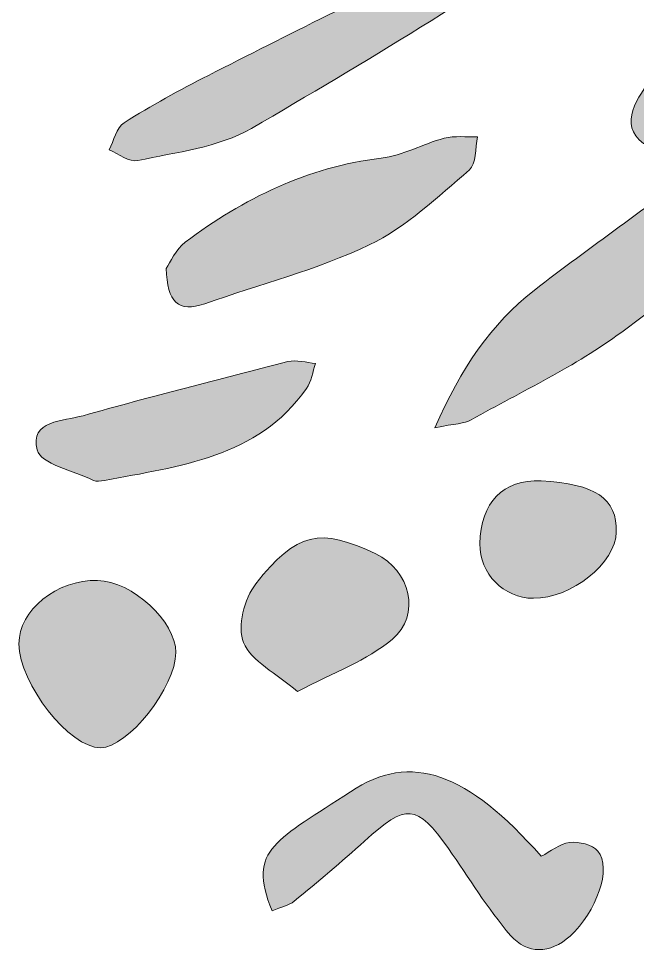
# Model space of a CAD drawing. Header units: centimetres. Extents: x -3.2 to 24.3, y 7.3 to 22.4.
# Drawn here: x -3.14 to -1.541, y 9.484 to 11.903 of the extents above; entities that cross this region are included whole.
import ezdxf

# ---------------------------------------------------------------- set-up
doc = ezdxf.new("R2010")
doc.units = ezdxf.units.CM
doc.header["$MEASUREMENT"] = 0
doc.layers.add('Layer 1', color=7, linetype='Continuous', lineweight=0)

msp = doc.modelspace()

# ---------------------------------------------------------------- hatches: boundary and pattern name
at = {"layer": 'Layer 1', "true_color": 0x000000, "transparency": 33554687}
h = msp.add_hatch(color=18, dxfattribs=at)
h.dxf.hatch_style = 2
edge = h.paths.add_edge_path()
edge.add_spline(control_points=[(-2.0648, 10.8452), (-1.9959, 10.9995), (-1.9195, 11.1139), (-1.8078, 11.2004), (-1.6635, 11.3123), (-1.5138, 11.4172), (-1.3678, 11.5269), (-1.2623, 11.6063), (-1.2173, 11.6727), (-1.2091, 11.7556), (-1.2904, 11.7622), (-1.3346, 11.7073), (-1.3846, 11.6587), (-1.4247, 11.6197), (-1.4592, 11.5325), (-1.5255, 11.5804), (-1.5923, 11.6286), (-1.5388, 11.7033), (-1.5021, 11.7503), (-1.3719, 11.9172), (-1.2039, 12.0379), (-1.0086, 12.1195), (-0.9897, 12.1274), (-0.9638, 12.1269), (-0.9433, 12.1217), (-0.7784, 12.0798), (-0.6308, 12.2057), (-0.6445, 12.3807), (-0.6485, 12.4315), (-0.6615, 12.4817), (-0.671, 12.532), (-0.7011, 12.6909), (-0.6256, 12.823), (-0.4688, 12.8629), (-0.3942, 12.8819), (-0.352, 12.921), (-0.325, 12.9879), (-0.1988, 13.2995), (-0.0123, 13.5798), (0.1927, 13.8385), (0.3505, 14.0377), (0.576, 14.1833), (0.7716, 14.3526), (0.7763, 14.3567), (0.7829, 14.3613), (0.7885, 14.3611), (0.8384, 14.3591), (0.8881, 14.356), (0.9379, 14.3533), (0.9147, 14.3083), (0.9032, 14.2424), (0.8663, 14.2217), (0.3697, 13.9423), (0.0947, 13.4963), (-0.1138, 12.9849), (-0.2618, 12.622), (-0.395, 12.2459), (-0.636, 11.9301), (-0.7473, 11.7844), (-0.8922, 11.6624), (-1.0313, 11.5404), (-1.2092, 11.3845), (-1.3915, 11.2326), (-1.5818, 11.0924), (-1.7019, 11.0039), (-1.8397, 10.9392), (-1.9706, 10.8656), (-1.9884, 10.8556), (-2.012, 10.8561), (-2.0648, 10.8452)], knot_values=[0, 0, 0, 0, 1, 1, 1, 2, 2, 2, 3, 3, 3, 4, 4, 4, 5, 5, 5, 6, 6, 6, 7, 7, 7, 8, 8, 8, 9, 9, 9, 10, 10, 10, 11, 11, 11, 12, 12, 12, 13, 13, 13, 14, 14, 14, 15, 15, 15, 16, 16, 16, 17, 17, 17, 18, 18, 18, 19, 19, 19, 20, 20, 20, 21, 21, 21, 22, 22, 22, 23, 23, 23, 23], degree=3, periodic=0)
h = msp.add_hatch(color=18, dxfattribs=at)
h.dxf.hatch_style = 2
edge = h.paths.add_edge_path()
edge.add_spline(control_points=[(-0.6225, 13.1318), (-0.6463, 13.1141), (-0.6697, 13.0962), (-0.6937, 13.079), (-0.8734, 12.9501), (-1.0591, 12.8288), (-1.2303, 12.6895), (-1.3145, 12.621), (-1.3711, 12.5187), (-1.4414, 12.4325), (-1.5175, 12.3391), (-1.5791, 12.2237), (-1.6747, 12.1583), (-1.9545, 11.9667), (-2.2449, 11.7897), (-2.5383, 11.6192), (-2.6236, 11.5696), (-2.7322, 11.5584), (-2.8316, 11.536), (-2.8533, 11.5311), (-2.8812, 11.5536), (-2.9062, 11.5635), (-2.8936, 11.5875), (-2.8871, 11.6212), (-2.8673, 11.6339), (-2.7973, 11.6787), (-2.7238, 11.7183), (-2.6497, 11.7562), (-2.4445, 11.8614), (-2.2369, 11.9623), (-2.0329, 12.0697), (-1.8814, 12.1495), (-1.7647, 12.2647), (-1.6968, 12.4262), (-1.6318, 12.5808), (-1.5146, 12.6834), (-1.368, 12.7628), (-1.1624, 12.8741), (-0.9631, 12.997), (-0.7599, 13.1129), (-0.7221, 13.1344), (-0.6789, 13.1466), (-0.6382, 13.1631), (-0.633, 13.1526), (-0.6278, 13.1422), (-0.6225, 13.1318)], knot_values=[0, 0, 0, 0, 1, 1, 1, 2, 2, 2, 3, 3, 3, 4, 4, 4, 5, 5, 5, 6, 6, 6, 7, 7, 7, 8, 8, 8, 9, 9, 9, 10, 10, 10, 11, 11, 11, 12, 12, 12, 13, 13, 13, 14, 14, 14, 15, 15, 15, 15], degree=3, periodic=0)
h = msp.add_hatch(color=18, dxfattribs=at)
h.dxf.hatch_style = 2
edge = h.paths.add_edge_path()
edge.add_spline(control_points=[(-2.7583, 11.2573), (-2.7483, 11.2716), (-2.7346, 11.3063), (-2.7092, 11.3253), (-2.5584, 11.438), (-2.3941, 11.5196), (-2.2031, 11.5421), (-2.1476, 11.5487), (-2.0953, 11.5793), (-2.0403, 11.5938), (-2.0131, 11.601), (-1.9829, 11.5965), (-1.9541, 11.5973), (-1.9606, 11.5681), (-1.9571, 11.5272), (-1.9753, 11.5117), (-2.0576, 11.4419), (-2.1385, 11.3635), (-2.2341, 11.318), (-2.3692, 11.2536), (-2.5169, 11.2155), (-2.6592, 11.1659), (-2.7268, 11.1423), (-2.7563, 11.1702), (-2.7583, 11.2573)], knot_values=[0, 0, 0, 0, 1, 1, 1, 2, 2, 2, 3, 3, 3, 4, 4, 4, 5, 5, 5, 6, 6, 6, 7, 7, 7, 8, 8, 8, 8], degree=3, periodic=0)
h = msp.add_hatch(color=18, dxfattribs=at)
h.dxf.hatch_style = 2
edge = h.paths.add_edge_path()
edge.add_spline(control_points=[(-2.9181, 10.7084), (-2.9278, 10.7084), (-2.939, 10.7052), (-2.9468, 10.709), (-2.998, 10.7338), (-3.083, 10.7514), (-3.0922, 10.7877), (-3.1117, 10.8645), (-3.024, 10.8621), (-2.9732, 10.8764), (-2.7976, 10.9255), (-2.621, 10.9713), (-2.4442, 11.0161), (-2.4221, 11.0217), (-2.3965, 11.0134), (-2.3725, 11.0115), (-2.3801, 10.9897), (-2.3832, 10.9646), (-2.3961, 10.9464), (-2.5235, 10.766), (-2.7252, 10.7465), (-2.9181, 10.7084)], knot_values=[0, 0, 0, 0, 1, 1, 1, 2, 2, 2, 3, 3, 3, 4, 4, 4, 5, 5, 5, 6, 6, 6, 7, 7, 7, 7], degree=3, periodic=0)
h = msp.add_hatch(color=18, dxfattribs=at)
h.dxf.hatch_style = 2
edge = h.paths.add_edge_path()
edge.add_spline(control_points=[(-1.5956, 10.5754), (-1.5979, 10.4944), (-1.7107, 10.4042), (-1.8099, 10.4042), (-1.8868, 10.4042), (-1.949, 10.4678), (-1.948, 10.5453), (-1.9465, 10.6525), (-1.8882, 10.7123), (-1.7898, 10.7075), (-1.6499, 10.7007), (-1.5931, 10.662), (-1.5956, 10.5754)], knot_values=[0, 0, 0, 0, 1, 1, 1, 2, 2, 2, 3, 3, 3, 4, 4, 4, 4], degree=3, periodic=0)
h = msp.add_hatch(color=18, dxfattribs=at)
h.dxf.hatch_style = 2
edge = h.paths.add_edge_path()
edge.add_spline(control_points=[(-2.4194, 10.1628), (-2.475, 10.2106), (-2.5385, 10.2413), (-2.5588, 10.2901), (-2.5756, 10.3303), (-2.5568, 10.4038), (-2.5271, 10.4417), (-2.4213, 10.5769), (-2.3607, 10.5871), (-2.217, 10.519), (-2.1287, 10.4772), (-2.0994, 10.3608), (-2.1744, 10.298), (-2.2395, 10.2435), (-2.325, 10.2133), (-2.4194, 10.1628)], knot_values=[0, 0, 0, 0, 1, 1, 1, 2, 2, 2, 3, 3, 3, 4, 4, 4, 5, 5, 5, 5], degree=3, periodic=0)
h = msp.add_hatch(color=18, dxfattribs=at)
h.dxf.hatch_style = 2
edge = h.paths.add_edge_path()
edge.add_spline(control_points=[(-2.7336, 10.2641), (-2.7339, 10.1743), (-2.8573, 10.0182), (-2.9283, 10.0177), (-3.0084, 10.0171), (-3.1383, 10.183), (-3.139, 10.2867), (-3.1396, 10.3733), (-3.0413, 10.4525), (-2.9357, 10.4504), (-2.8467, 10.4486), (-2.7332, 10.3441), (-2.7336, 10.2641)], knot_values=[0, 0, 0, 0, 1, 1, 1, 2, 2, 2, 3, 3, 3, 4, 4, 4, 4], degree=3, periodic=0)
h = msp.add_hatch(color=18, dxfattribs=at)
h.dxf.hatch_style = 2
edge = h.paths.add_edge_path()
edge.add_spline(control_points=[(-2.4845, 9.5961), (-2.5533, 9.7559), (-2.4687, 9.7802), (-2.2825, 9.9041), (-2.1257, 10.0084), (-1.9801, 9.9534), (-1.7896, 9.737), (-1.7659, 9.7493), (-1.7421, 9.7696), (-1.7162, 9.7726), (-1.6924, 9.7754), (-1.6574, 9.7673), (-1.6431, 9.7505), (-1.6062, 9.7072), (-1.647, 9.5926), (-1.7151, 9.5308), (-1.767, 9.4836), (-1.8263, 9.4838), (-1.8687, 9.5324), (-1.9288, 9.6016), (-1.9761, 9.6818), (-2.0293, 9.7569), (-2.1116, 9.8731), (-2.1384, 9.8746), (-2.2462, 9.7762), (-2.3051, 9.7226), (-2.3663, 9.6715), (-2.428, 9.621), (-2.4417, 9.6097), (-2.4616, 9.6059), (-2.4845, 9.5961)], knot_values=[0, 0, 0, 0, 1, 1, 1, 2, 2, 2, 3, 3, 3, 4, 4, 4, 5, 5, 5, 6, 6, 6, 7, 7, 7, 8, 8, 8, 9, 9, 9, 10, 10, 10, 10], degree=3, periodic=0)

# ---------------------------------------------------------------- linework, layer by layer
at = {"layer": 'Layer 1', "color": 18, "lineweight": 0, "true_color": 0x000000}
for points, knots in [([(-2.0648, 10.8452), (-1.9959, 10.9995), (-1.9195, 11.1139), (-1.8078, 11.2004), (-1.6635, 11.3123), (-1.5138, 11.4172), (-1.3678, 11.5269), (-1.2623, 11.6063), (-1.2173, 11.6727), (-1.2091, 11.7556), (-1.2904, 11.7622), (-1.3346, 11.7073), (-1.3846, 11.6587), (-1.4247, 11.6197), (-1.4592, 11.5325), (-1.5255, 11.5804), (-1.5923, 11.6286), (-1.5388, 11.7033), (-1.5021, 11.7503), (-1.3719, 11.9172), (-1.2039, 12.0379), (-1.0086, 12.1195), (-0.9897, 12.1274), (-0.9638, 12.1269), (-0.9433, 12.1217), (-0.7784, 12.0798), (-0.6308, 12.2057), (-0.6445, 12.3807), (-0.6485, 12.4315), (-0.6615, 12.4817), (-0.671, 12.532), (-0.7011, 12.6909), (-0.6256, 12.823), (-0.4688, 12.8629), (-0.3942, 12.8819), (-0.352, 12.921), (-0.325, 12.9879), (-0.1988, 13.2995), (-0.0123, 13.5798), (0.1927, 13.8385), (0.3505, 14.0377), (0.576, 14.1833), (0.7716, 14.3526), (0.7763, 14.3567), (0.7829, 14.3613), (0.7885, 14.3611), (0.8384, 14.3591), (0.8881, 14.356), (0.9379, 14.3533), (0.9147, 14.3083), (0.9032, 14.2424), (0.8663, 14.2217), (0.3697, 13.9423), (0.0947, 13.4963), (-0.1138, 12.9849), (-0.2618, 12.622), (-0.395, 12.2459), (-0.636, 11.9301), (-0.7473, 11.7844), (-0.8922, 11.6624), (-1.0313, 11.5404), (-1.2092, 11.3845), (-1.3915, 11.2326), (-1.5818, 11.0924), (-1.7019, 11.0039), (-1.8397, 10.9392), (-1.9706, 10.8656), (-1.9884, 10.8556), (-2.012, 10.8561), (-2.0648, 10.8452)], [0, 0, 0, 0, 1, 1, 1, 2, 2, 2, 3, 3, 3, 4, 4, 4, 5, 5, 5, 6, 6, 6, 7, 7, 7, 8, 8, 8, 9, 9, 9, 10, 10, 10, 11, 11, 11, 12, 12, 12, 13, 13, 13, 14, 14, 14, 15, 15, 15, 16, 16, 16, 17, 17, 17, 18, 18, 18, 19, 19, 19, 20, 20, 20, 21, 21, 21, 22, 22, 22, 23, 23, 23, 23]), ([(-2.0648, 10.8452), (-1.9959, 10.9995), (-1.9195, 11.1139), (-1.8078, 11.2004), (-1.6635, 11.3123), (-1.5138, 11.4172), (-1.3678, 11.5269), (-1.2623, 11.6063), (-1.2173, 11.6727), (-1.2091, 11.7556), (-1.2904, 11.7622), (-1.3346, 11.7073), (-1.3846, 11.6587), (-1.4247, 11.6197), (-1.4592, 11.5325), (-1.5255, 11.5804), (-1.5923, 11.6286), (-1.5388, 11.7033), (-1.5021, 11.7503), (-1.3719, 11.9172), (-1.2039, 12.0379), (-1.0086, 12.1195), (-0.9897, 12.1274), (-0.9638, 12.1269), (-0.9433, 12.1217), (-0.7784, 12.0798), (-0.6308, 12.2057), (-0.6445, 12.3807), (-0.6485, 12.4315), (-0.6615, 12.4817), (-0.671, 12.532), (-0.7011, 12.6909), (-0.6256, 12.823), (-0.4688, 12.8629), (-0.3942, 12.8819), (-0.352, 12.921), (-0.325, 12.9879), (-0.1988, 13.2995), (-0.0123, 13.5798), (0.1927, 13.8385), (0.3505, 14.0377), (0.576, 14.1833), (0.7716, 14.3526), (0.7763, 14.3567), (0.7829, 14.3613), (0.7885, 14.3611), (0.8384, 14.3591), (0.8881, 14.356), (0.9379, 14.3533), (0.9147, 14.3083), (0.9032, 14.2424), (0.8663, 14.2217), (0.3697, 13.9423), (0.0947, 13.4963), (-0.1138, 12.9849), (-0.2618, 12.622), (-0.395, 12.2459), (-0.636, 11.9301), (-0.7473, 11.7844), (-0.8922, 11.6624), (-1.0313, 11.5404), (-1.2092, 11.3845), (-1.3915, 11.2326), (-1.5818, 11.0924), (-1.7019, 11.0039), (-1.8397, 10.9392), (-1.9706, 10.8656), (-1.9884, 10.8556), (-2.012, 10.8561), (-2.0648, 10.8452)], [0, 0, 0, 0, 1, 1, 1, 2, 2, 2, 3, 3, 3, 4, 4, 4, 5, 5, 5, 6, 6, 6, 7, 7, 7, 8, 8, 8, 9, 9, 9, 10, 10, 10, 11, 11, 11, 12, 12, 12, 13, 13, 13, 14, 14, 14, 15, 15, 15, 16, 16, 16, 17, 17, 17, 18, 18, 18, 19, 19, 19, 20, 20, 20, 21, 21, 21, 22, 22, 22, 23, 23, 23, 23]), ([(-0.6225, 13.1318), (-0.6463, 13.1141), (-0.6697, 13.0962), (-0.6937, 13.079), (-0.8734, 12.9501), (-1.0591, 12.8288), (-1.2303, 12.6895), (-1.3145, 12.621), (-1.3711, 12.5187), (-1.4414, 12.4325), (-1.5175, 12.3391), (-1.5791, 12.2237), (-1.6747, 12.1583), (-1.9545, 11.9667), (-2.2449, 11.7897), (-2.5383, 11.6192), (-2.6236, 11.5696), (-2.7322, 11.5584), (-2.8316, 11.536), (-2.8533, 11.5311), (-2.8812, 11.5536), (-2.9062, 11.5635), (-2.8936, 11.5875), (-2.8871, 11.6212), (-2.8673, 11.6339), (-2.7973, 11.6787), (-2.7238, 11.7183), (-2.6497, 11.7562), (-2.4445, 11.8614), (-2.2369, 11.9623), (-2.0329, 12.0697), (-1.8814, 12.1495), (-1.7647, 12.2647), (-1.6968, 12.4262), (-1.6318, 12.5808), (-1.5146, 12.6834), (-1.368, 12.7628), (-1.1624, 12.8741), (-0.9631, 12.997), (-0.7599, 13.1129), (-0.7221, 13.1344), (-0.6789, 13.1466), (-0.6382, 13.1631), (-0.633, 13.1526), (-0.6278, 13.1422), (-0.6225, 13.1318)], [0, 0, 0, 0, 1, 1, 1, 2, 2, 2, 3, 3, 3, 4, 4, 4, 5, 5, 5, 6, 6, 6, 7, 7, 7, 8, 8, 8, 9, 9, 9, 10, 10, 10, 11, 11, 11, 12, 12, 12, 13, 13, 13, 14, 14, 14, 15, 15, 15, 15]), ([(-0.6225, 13.1318), (-0.6463, 13.1141), (-0.6697, 13.0962), (-0.6937, 13.079), (-0.8734, 12.9501), (-1.0591, 12.8288), (-1.2303, 12.6895), (-1.3145, 12.621), (-1.3711, 12.5187), (-1.4414, 12.4325), (-1.5175, 12.3391), (-1.5791, 12.2237), (-1.6747, 12.1583), (-1.9545, 11.9667), (-2.2449, 11.7897), (-2.5383, 11.6192), (-2.6236, 11.5696), (-2.7322, 11.5584), (-2.8316, 11.536), (-2.8533, 11.5311), (-2.8812, 11.5536), (-2.9062, 11.5635), (-2.8936, 11.5875), (-2.8871, 11.6212), (-2.8673, 11.6339), (-2.7973, 11.6787), (-2.7238, 11.7183), (-2.6497, 11.7562), (-2.4445, 11.8614), (-2.2369, 11.9623), (-2.0329, 12.0697), (-1.8814, 12.1495), (-1.7647, 12.2647), (-1.6968, 12.4262), (-1.6318, 12.5808), (-1.5146, 12.6834), (-1.368, 12.7628), (-1.1624, 12.8741), (-0.9631, 12.997), (-0.7599, 13.1129), (-0.7221, 13.1344), (-0.6789, 13.1466), (-0.6382, 13.1631), (-0.633, 13.1526), (-0.6278, 13.1422), (-0.6225, 13.1318)], [0, 0, 0, 0, 1, 1, 1, 2, 2, 2, 3, 3, 3, 4, 4, 4, 5, 5, 5, 6, 6, 6, 7, 7, 7, 8, 8, 8, 9, 9, 9, 10, 10, 10, 11, 11, 11, 12, 12, 12, 13, 13, 13, 14, 14, 14, 15, 15, 15, 15]), ([(-2.7583, 11.2573), (-2.7483, 11.2716), (-2.7346, 11.3063), (-2.7092, 11.3253), (-2.5584, 11.438), (-2.3941, 11.5196), (-2.2031, 11.5421), (-2.1476, 11.5487), (-2.0953, 11.5793), (-2.0403, 11.5938), (-2.0131, 11.601), (-1.9829, 11.5965), (-1.9541, 11.5973), (-1.9606, 11.5681), (-1.9571, 11.5272), (-1.9753, 11.5117), (-2.0576, 11.4419), (-2.1385, 11.3635), (-2.2341, 11.318), (-2.3692, 11.2536), (-2.5169, 11.2155), (-2.6592, 11.1659), (-2.7268, 11.1423), (-2.7563, 11.1702), (-2.7583, 11.2573)], [0, 0, 0, 0, 1, 1, 1, 2, 2, 2, 3, 3, 3, 4, 4, 4, 5, 5, 5, 6, 6, 6, 7, 7, 7, 8, 8, 8, 8]), ([(-2.7583, 11.2573), (-2.7483, 11.2716), (-2.7346, 11.3063), (-2.7092, 11.3253), (-2.5584, 11.438), (-2.3941, 11.5196), (-2.2031, 11.5421), (-2.1476, 11.5487), (-2.0953, 11.5793), (-2.0403, 11.5938), (-2.0131, 11.601), (-1.9829, 11.5965), (-1.9541, 11.5973), (-1.9606, 11.5681), (-1.9571, 11.5272), (-1.9753, 11.5117), (-2.0576, 11.4419), (-2.1385, 11.3635), (-2.2341, 11.318), (-2.3692, 11.2536), (-2.5169, 11.2155), (-2.6592, 11.1659), (-2.7268, 11.1423), (-2.7563, 11.1702), (-2.7583, 11.2573)], [0, 0, 0, 0, 1, 1, 1, 2, 2, 2, 3, 3, 3, 4, 4, 4, 5, 5, 5, 6, 6, 6, 7, 7, 7, 8, 8, 8, 8]), ([(-2.9181, 10.7084), (-2.9278, 10.7084), (-2.939, 10.7052), (-2.9468, 10.709), (-2.998, 10.7338), (-3.083, 10.7514), (-3.0922, 10.7877), (-3.1117, 10.8645), (-3.024, 10.8621), (-2.9732, 10.8764), (-2.7976, 10.9255), (-2.621, 10.9713), (-2.4442, 11.0161), (-2.4221, 11.0217), (-2.3965, 11.0134), (-2.3725, 11.0115), (-2.3801, 10.9897), (-2.3832, 10.9646), (-2.3961, 10.9464), (-2.5235, 10.766), (-2.7252, 10.7465), (-2.9181, 10.7084)], [0, 0, 0, 0, 1, 1, 1, 2, 2, 2, 3, 3, 3, 4, 4, 4, 5, 5, 5, 6, 6, 6, 7, 7, 7, 7]), ([(-2.9181, 10.7084), (-2.9278, 10.7084), (-2.939, 10.7052), (-2.9468, 10.709), (-2.998, 10.7338), (-3.083, 10.7514), (-3.0922, 10.7877), (-3.1117, 10.8645), (-3.024, 10.8621), (-2.9732, 10.8764), (-2.7976, 10.9255), (-2.621, 10.9713), (-2.4442, 11.0161), (-2.4221, 11.0217), (-2.3965, 11.0134), (-2.3725, 11.0115), (-2.3801, 10.9897), (-2.3832, 10.9646), (-2.3961, 10.9464), (-2.5235, 10.766), (-2.7252, 10.7465), (-2.9181, 10.7084)], [0, 0, 0, 0, 1, 1, 1, 2, 2, 2, 3, 3, 3, 4, 4, 4, 5, 5, 5, 6, 6, 6, 7, 7, 7, 7]), ([(-1.5956, 10.5754), (-1.5979, 10.4944), (-1.7107, 10.4042), (-1.8099, 10.4042), (-1.8868, 10.4042), (-1.949, 10.4678), (-1.948, 10.5453), (-1.9465, 10.6525), (-1.8882, 10.7123), (-1.7898, 10.7075), (-1.6499, 10.7007), (-1.5931, 10.662), (-1.5956, 10.5754)], [0, 0, 0, 0, 1, 1, 1, 2, 2, 2, 3, 3, 3, 4, 4, 4, 4]), ([(-1.5956, 10.5754), (-1.5979, 10.4944), (-1.7107, 10.4042), (-1.8099, 10.4042), (-1.8868, 10.4042), (-1.949, 10.4678), (-1.948, 10.5453), (-1.9465, 10.6525), (-1.8882, 10.7123), (-1.7898, 10.7075), (-1.6499, 10.7007), (-1.5931, 10.662), (-1.5956, 10.5754)], [0, 0, 0, 0, 1, 1, 1, 2, 2, 2, 3, 3, 3, 4, 4, 4, 4]), ([(-2.4194, 10.1628), (-2.475, 10.2106), (-2.5385, 10.2413), (-2.5588, 10.2901), (-2.5756, 10.3303), (-2.5568, 10.4038), (-2.5271, 10.4417), (-2.4213, 10.5769), (-2.3607, 10.5871), (-2.217, 10.519), (-2.1287, 10.4772), (-2.0994, 10.3608), (-2.1744, 10.298), (-2.2395, 10.2435), (-2.325, 10.2133), (-2.4194, 10.1628)], [0, 0, 0, 0, 1, 1, 1, 2, 2, 2, 3, 3, 3, 4, 4, 4, 5, 5, 5, 5]), ([(-2.4194, 10.1628), (-2.475, 10.2106), (-2.5385, 10.2413), (-2.5588, 10.2901), (-2.5756, 10.3303), (-2.5568, 10.4038), (-2.5271, 10.4417), (-2.4213, 10.5769), (-2.3607, 10.5871), (-2.217, 10.519), (-2.1287, 10.4772), (-2.0994, 10.3608), (-2.1744, 10.298), (-2.2395, 10.2435), (-2.325, 10.2133), (-2.4194, 10.1628)], [0, 0, 0, 0, 1, 1, 1, 2, 2, 2, 3, 3, 3, 4, 4, 4, 5, 5, 5, 5]), ([(-2.7336, 10.2641), (-2.7339, 10.1743), (-2.8573, 10.0182), (-2.9283, 10.0177), (-3.0084, 10.0171), (-3.1383, 10.183), (-3.139, 10.2867), (-3.1396, 10.3733), (-3.0413, 10.4525), (-2.9357, 10.4504), (-2.8467, 10.4486), (-2.7332, 10.3441), (-2.7336, 10.2641)], [0, 0, 0, 0, 1, 1, 1, 2, 2, 2, 3, 3, 3, 4, 4, 4, 4]), ([(-2.7336, 10.2641), (-2.7339, 10.1743), (-2.8573, 10.0182), (-2.9283, 10.0177), (-3.0084, 10.0171), (-3.1383, 10.183), (-3.139, 10.2867), (-3.1396, 10.3733), (-3.0413, 10.4525), (-2.9357, 10.4504), (-2.8467, 10.4486), (-2.7332, 10.3441), (-2.7336, 10.2641)], [0, 0, 0, 0, 1, 1, 1, 2, 2, 2, 3, 3, 3, 4, 4, 4, 4]), ([(-2.4845, 9.5961), (-2.5533, 9.7559), (-2.4687, 9.7802), (-2.2825, 9.9041), (-2.1257, 10.0084), (-1.9801, 9.9534), (-1.7896, 9.737), (-1.7659, 9.7493), (-1.7421, 9.7696), (-1.7162, 9.7726), (-1.6924, 9.7754), (-1.6574, 9.7673), (-1.6431, 9.7505), (-1.6062, 9.7072), (-1.647, 9.5926), (-1.7151, 9.5308), (-1.767, 9.4836), (-1.8263, 9.4838), (-1.8687, 9.5324), (-1.9288, 9.6016), (-1.9761, 9.6818), (-2.0293, 9.7569), (-2.1116, 9.8731), (-2.1384, 9.8746), (-2.2462, 9.7762), (-2.3051, 9.7226), (-2.3663, 9.6715), (-2.428, 9.621), (-2.4417, 9.6097), (-2.4616, 9.6059), (-2.4845, 9.5961)], [0, 0, 0, 0, 1, 1, 1, 2, 2, 2, 3, 3, 3, 4, 4, 4, 5, 5, 5, 6, 6, 6, 7, 7, 7, 8, 8, 8, 9, 9, 9, 10, 10, 10, 10]), ([(-2.4845, 9.5961), (-2.5533, 9.7559), (-2.4687, 9.7802), (-2.2825, 9.9041), (-2.1257, 10.0084), (-1.9801, 9.9534), (-1.7896, 9.737), (-1.7659, 9.7493), (-1.7421, 9.7696), (-1.7162, 9.7726), (-1.6924, 9.7754), (-1.6574, 9.7673), (-1.6431, 9.7505), (-1.6062, 9.7072), (-1.647, 9.5926), (-1.7151, 9.5308), (-1.767, 9.4836), (-1.8263, 9.4838), (-1.8687, 9.5324), (-1.9288, 9.6016), (-1.9761, 9.6818), (-2.0293, 9.7569), (-2.1116, 9.8731), (-2.1384, 9.8746), (-2.2462, 9.7762), (-2.3051, 9.7226), (-2.3663, 9.6715), (-2.428, 9.621), (-2.4417, 9.6097), (-2.4616, 9.6059), (-2.4845, 9.5961)], [0, 0, 0, 0, 1, 1, 1, 2, 2, 2, 3, 3, 3, 4, 4, 4, 5, 5, 5, 6, 6, 6, 7, 7, 7, 8, 8, 8, 9, 9, 9, 10, 10, 10, 10])]:
    msp.add_open_spline(points, degree=3, knots=knots, dxfattribs=at)
at = {"layer": 'Layer 1'}
for points, knots in [([(-2.0648, 10.8452), (-1.9959, 10.9995), (-1.9195, 11.1139), (-1.8078, 11.2004), (-1.6635, 11.3123), (-1.5138, 11.4172), (-1.3678, 11.5269), (-1.2623, 11.6063), (-1.2173, 11.6727), (-1.2091, 11.7556), (-1.2904, 11.7622), (-1.3346, 11.7073), (-1.3846, 11.6587), (-1.4247, 11.6197), (-1.4592, 11.5325), (-1.5255, 11.5804), (-1.5923, 11.6286), (-1.5388, 11.7033), (-1.5021, 11.7503), (-1.3719, 11.9172), (-1.2039, 12.0379), (-1.0086, 12.1195), (-0.9897, 12.1274), (-0.9638, 12.1269), (-0.9433, 12.1217), (-0.7784, 12.0798), (-0.6308, 12.2057), (-0.6445, 12.3807), (-0.6485, 12.4315), (-0.6615, 12.4817), (-0.671, 12.532), (-0.7011, 12.6909), (-0.6256, 12.823), (-0.4688, 12.8629), (-0.3942, 12.8819), (-0.352, 12.921), (-0.325, 12.9879), (-0.1988, 13.2995), (-0.0123, 13.5798), (0.1927, 13.8385), (0.3505, 14.0377), (0.576, 14.1833), (0.7716, 14.3526), (0.7763, 14.3567), (0.7829, 14.3613), (0.7885, 14.3611), (0.8384, 14.3591), (0.8881, 14.356), (0.9379, 14.3533), (0.9147, 14.3083), (0.9032, 14.2424), (0.8663, 14.2217), (0.3697, 13.9423), (0.0947, 13.4963), (-0.1138, 12.9849), (-0.2618, 12.622), (-0.395, 12.2459), (-0.636, 11.9301), (-0.7473, 11.7844), (-0.8922, 11.6624), (-1.0313, 11.5404), (-1.2092, 11.3845), (-1.3915, 11.2326), (-1.5818, 11.0924), (-1.7019, 11.0039), (-1.8397, 10.9392), (-1.9706, 10.8656), (-1.9884, 10.8556), (-2.012, 10.8561), (-2.0648, 10.8452)], [0, 0, 0, 0, 1, 1, 1, 2, 2, 2, 3, 3, 3, 4, 4, 4, 5, 5, 5, 6, 6, 6, 7, 7, 7, 8, 8, 8, 9, 9, 9, 10, 10, 10, 11, 11, 11, 12, 12, 12, 13, 13, 13, 14, 14, 14, 15, 15, 15, 16, 16, 16, 17, 17, 17, 18, 18, 18, 19, 19, 19, 20, 20, 20, 21, 21, 21, 22, 22, 22, 23, 23, 23, 23]), ([(-0.6225, 13.1318), (-0.6463, 13.1141), (-0.6697, 13.0962), (-0.6937, 13.079), (-0.8734, 12.9501), (-1.0591, 12.8288), (-1.2303, 12.6895), (-1.3145, 12.621), (-1.3711, 12.5187), (-1.4414, 12.4325), (-1.5175, 12.3391), (-1.5791, 12.2237), (-1.6747, 12.1583), (-1.9545, 11.9667), (-2.2449, 11.7897), (-2.5383, 11.6192), (-2.6236, 11.5696), (-2.7322, 11.5584), (-2.8316, 11.536), (-2.8533, 11.5311), (-2.8812, 11.5536), (-2.9062, 11.5635), (-2.8936, 11.5875), (-2.8871, 11.6212), (-2.8673, 11.6339), (-2.7973, 11.6787), (-2.7238, 11.7183), (-2.6497, 11.7562), (-2.4445, 11.8614), (-2.2369, 11.9623), (-2.0329, 12.0697), (-1.8814, 12.1495), (-1.7647, 12.2647), (-1.6968, 12.4262), (-1.6318, 12.5808), (-1.5146, 12.6834), (-1.368, 12.7628), (-1.1624, 12.8741), (-0.9631, 12.997), (-0.7599, 13.1129), (-0.7221, 13.1344), (-0.6789, 13.1466), (-0.6382, 13.1631), (-0.633, 13.1526), (-0.6278, 13.1422), (-0.6225, 13.1318)], [0, 0, 0, 0, 1, 1, 1, 2, 2, 2, 3, 3, 3, 4, 4, 4, 5, 5, 5, 6, 6, 6, 7, 7, 7, 8, 8, 8, 9, 9, 9, 10, 10, 10, 11, 11, 11, 12, 12, 12, 13, 13, 13, 14, 14, 14, 15, 15, 15, 15]), ([(-2.7583, 11.2573), (-2.7483, 11.2716), (-2.7346, 11.3063), (-2.7092, 11.3253), (-2.5584, 11.438), (-2.3941, 11.5196), (-2.2031, 11.5421), (-2.1476, 11.5487), (-2.0953, 11.5793), (-2.0403, 11.5938), (-2.0131, 11.601), (-1.9829, 11.5965), (-1.9541, 11.5973), (-1.9606, 11.5681), (-1.9571, 11.5272), (-1.9753, 11.5117), (-2.0576, 11.4419), (-2.1385, 11.3635), (-2.2341, 11.318), (-2.3692, 11.2536), (-2.5169, 11.2155), (-2.6592, 11.1659), (-2.7268, 11.1423), (-2.7563, 11.1702), (-2.7583, 11.2573)], [0, 0, 0, 0, 1, 1, 1, 2, 2, 2, 3, 3, 3, 4, 4, 4, 5, 5, 5, 6, 6, 6, 7, 7, 7, 8, 8, 8, 8]), ([(-2.9181, 10.7084), (-2.9278, 10.7084), (-2.939, 10.7052), (-2.9468, 10.709), (-2.998, 10.7338), (-3.083, 10.7514), (-3.0922, 10.7877), (-3.1117, 10.8645), (-3.024, 10.8621), (-2.9732, 10.8764), (-2.7976, 10.9255), (-2.621, 10.9713), (-2.4442, 11.0161), (-2.4221, 11.0217), (-2.3965, 11.0134), (-2.3725, 11.0115), (-2.3801, 10.9897), (-2.3832, 10.9646), (-2.3961, 10.9464), (-2.5235, 10.766), (-2.7252, 10.7465), (-2.9181, 10.7084)], [0, 0, 0, 0, 1, 1, 1, 2, 2, 2, 3, 3, 3, 4, 4, 4, 5, 5, 5, 6, 6, 6, 7, 7, 7, 7]), ([(-1.5956, 10.5754), (-1.5979, 10.4944), (-1.7107, 10.4042), (-1.8099, 10.4042), (-1.8868, 10.4042), (-1.949, 10.4678), (-1.948, 10.5453), (-1.9465, 10.6525), (-1.8882, 10.7123), (-1.7898, 10.7075), (-1.6499, 10.7007), (-1.5931, 10.662), (-1.5956, 10.5754)], [0, 0, 0, 0, 1, 1, 1, 2, 2, 2, 3, 3, 3, 4, 4, 4, 4]), ([(-2.4194, 10.1628), (-2.475, 10.2106), (-2.5385, 10.2413), (-2.5588, 10.2901), (-2.5756, 10.3303), (-2.5568, 10.4038), (-2.5271, 10.4417), (-2.4213, 10.5769), (-2.3607, 10.5871), (-2.217, 10.519), (-2.1287, 10.4772), (-2.0994, 10.3608), (-2.1744, 10.298), (-2.2395, 10.2435), (-2.325, 10.2133), (-2.4194, 10.1628)], [0, 0, 0, 0, 1, 1, 1, 2, 2, 2, 3, 3, 3, 4, 4, 4, 5, 5, 5, 5]), ([(-2.7336, 10.2641), (-2.7339, 10.1743), (-2.8573, 10.0182), (-2.9283, 10.0177), (-3.0084, 10.0171), (-3.1383, 10.183), (-3.139, 10.2867), (-3.1396, 10.3733), (-3.0413, 10.4525), (-2.9357, 10.4504), (-2.8467, 10.4486), (-2.7332, 10.3441), (-2.7336, 10.2641)], [0, 0, 0, 0, 1, 1, 1, 2, 2, 2, 3, 3, 3, 4, 4, 4, 4]), ([(-2.4845, 9.5961), (-2.5533, 9.7559), (-2.4687, 9.7802), (-2.2825, 9.9041), (-2.1257, 10.0084), (-1.9801, 9.9534), (-1.7896, 9.737), (-1.7659, 9.7493), (-1.7421, 9.7696), (-1.7162, 9.7726), (-1.6924, 9.7754), (-1.6574, 9.7673), (-1.6431, 9.7505), (-1.6062, 9.7072), (-1.647, 9.5926), (-1.7151, 9.5308), (-1.767, 9.4836), (-1.8263, 9.4838), (-1.8687, 9.5324), (-1.9288, 9.6016), (-1.9761, 9.6818), (-2.0293, 9.7569), (-2.1116, 9.8731), (-2.1384, 9.8746), (-2.2462, 9.7762), (-2.3051, 9.7226), (-2.3663, 9.6715), (-2.428, 9.621), (-2.4417, 9.6097), (-2.4616, 9.6059), (-2.4845, 9.5961)], [0, 0, 0, 0, 1, 1, 1, 2, 2, 2, 3, 3, 3, 4, 4, 4, 5, 5, 5, 6, 6, 6, 7, 7, 7, 8, 8, 8, 9, 9, 9, 10, 10, 10, 10])]:
    msp.add_open_spline(points, degree=3, knots=knots, dxfattribs=at)

doc.saveas('drawing.dxf')
